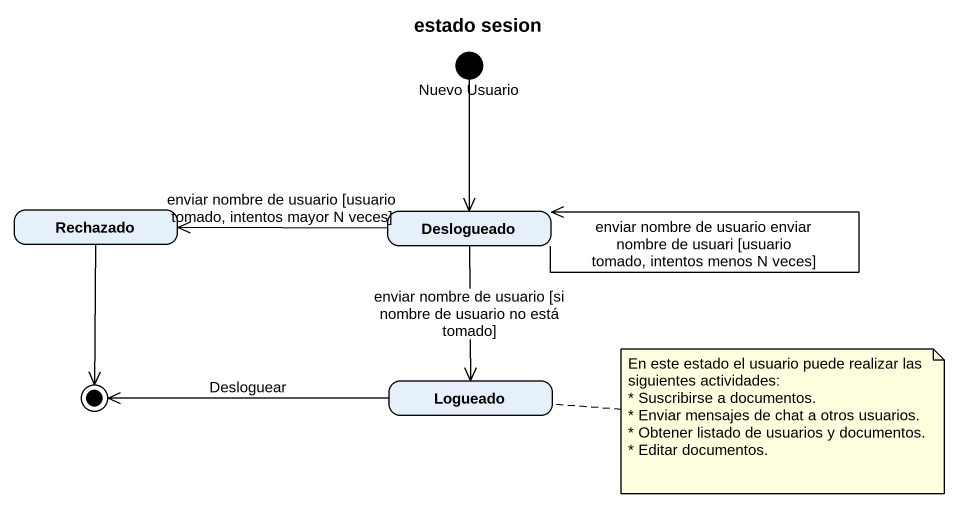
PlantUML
@startuml
title estado sesion
hide empty description
state "Nuevo Usuario" as Nuevo_Usuario <<start>>
state Rechazado
state Deslogueado
state Logueado
Nuevo_Usuario --> Deslogueado
Deslogueado -left-> Rechazado : enviar nombre de usuario [usuario tomado, intentos mayor N veces]
Deslogueado --> Deslogueado : enviar nombre de usuario enviar nombre de usuari [usuario tomado, intentos menos N veces]
Deslogueado --> Logueado : enviar nombre de usuario [si nombre de usuario no está tomado]
Rechazado --> [*]
Logueado -left-> [*] : Desloguear
note right of Logueado
  En este estado el usuario puede realizar las siguientes actividades:
  * Suscribirse a documentos.
  * Enviar mensajes de chat a otros usuarios.
  * Obtener listado de usuarios y documentos.
  * Editar documentos.
end note
@enduml
